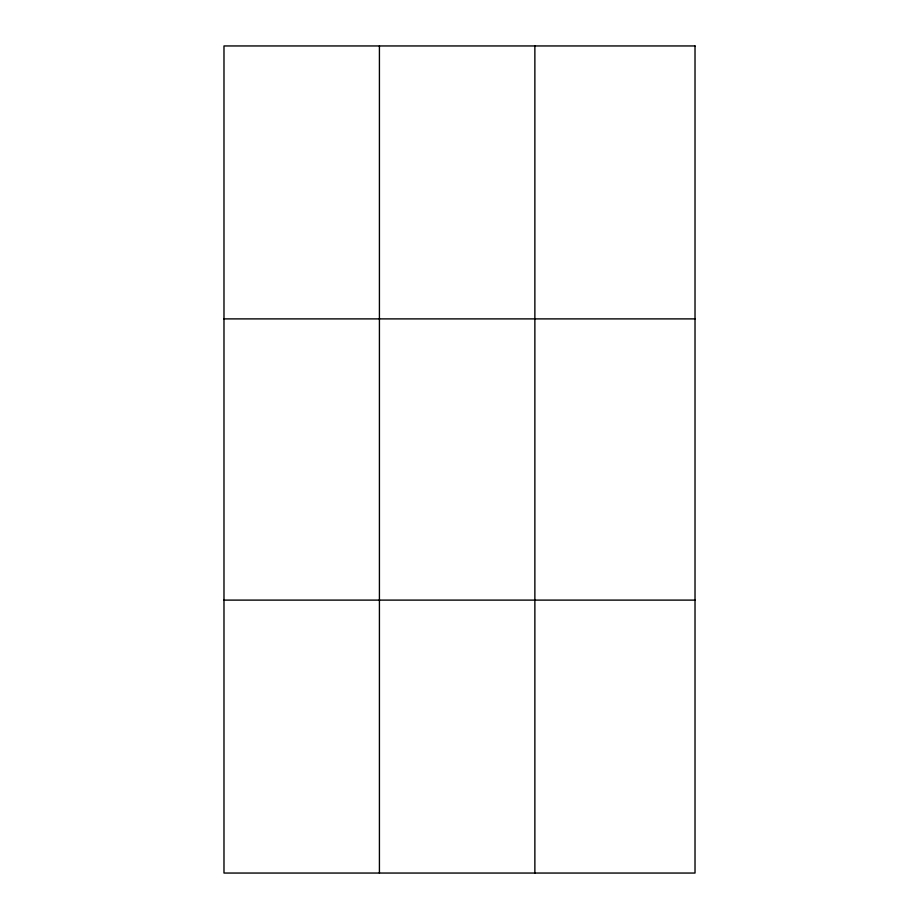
<?xml version="1.0" encoding="UTF-8"?>
<svg xmlns="http://www.w3.org/2000/svg" width="919" height="919" viewBox="0 0 919 919"><rect width="100%" height="100%" fill="white"/><g stroke="black" fill="none" stroke-linecap="round" stroke-linejoin="round"><path stroke-width="1.38" d="M379.421 45.95L379.421 873.05M223.983 318.893L695.017 318.893M223.983 600.107L695.017 600.107M534.869 45.95L534.869 873.05M695.017 45.95L695.017 873.05L223.983 873.05L223.983 45.95L695.017 45.95"/></g></svg>
